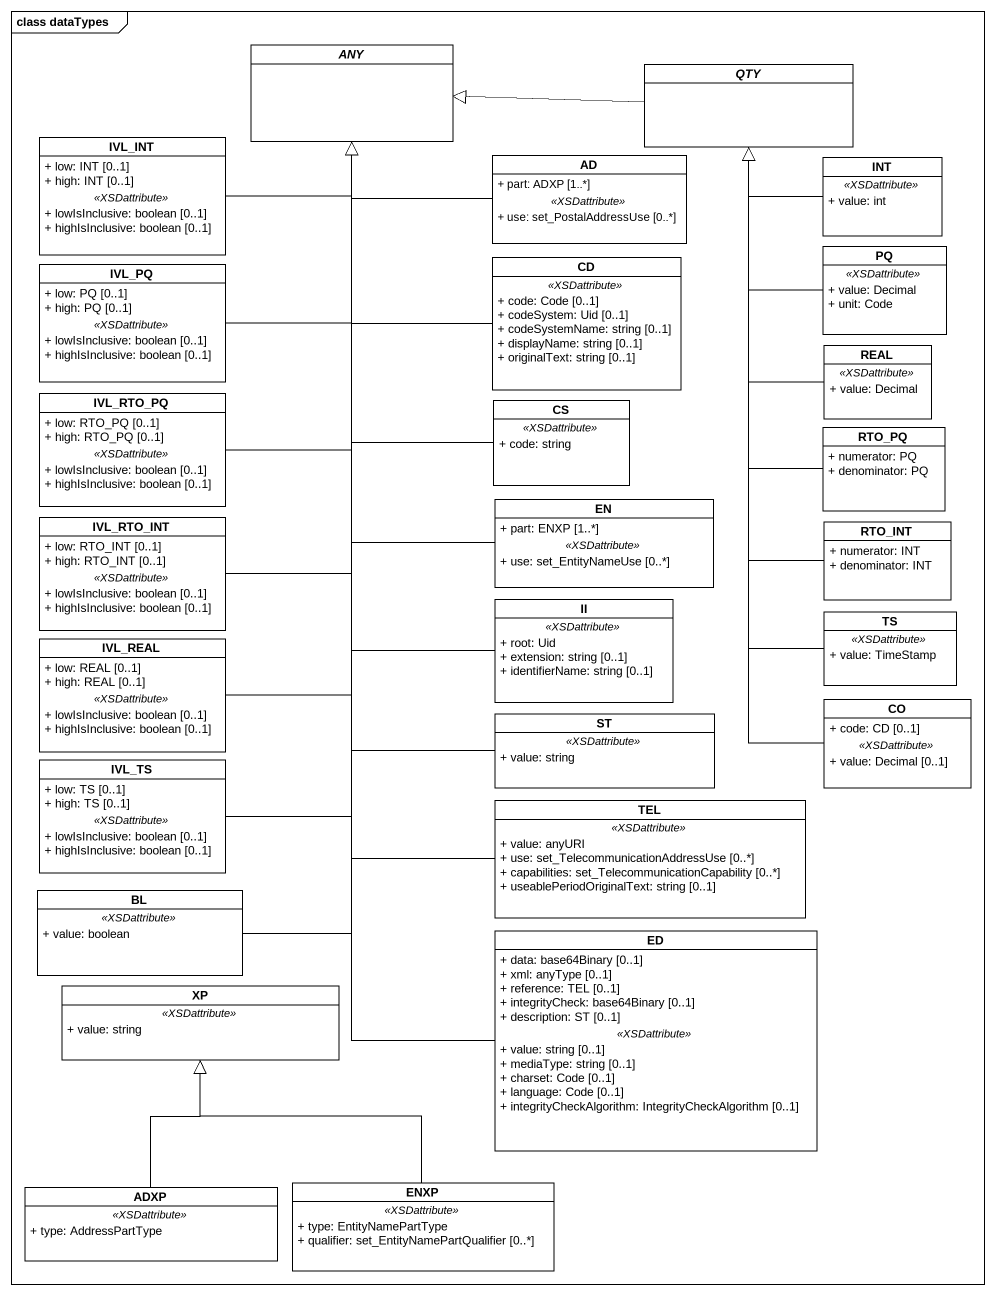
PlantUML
@startuml
mainframe class dataTypes
hide circle
hide empty members
skinparam classAttributeIconSize 0
abstract class ANY
abstract class QTY
class IVL_INT {
  + low: INT [0..1]
  + high: INT [0..1]
  .. <<XSDattribute>> ..
  + lowIsInclusive: boolean [0..1]
  + highIsInclusive: boolean [0..1]
}
class AD {
  + part: ADXP [1..*]
  .. <<XSDattribute>> ..
  + use: set_PostalAddressUse [0..*]
}
class INT {
  .. <<XSDattribute>> ..
  + value: int
}
class IVL_PQ {
  + low: PQ [0..1]
  + high: PQ [0..1]
  .. <<XSDattribute>> ..
  + lowIsInclusive: boolean [0..1]
  + highIsInclusive: boolean [0..1]
}
class CD {
  .. <<XSDattribute>> ..
  + code: Code [0..1]
  + codeSystem: Uid [0..1]
  + codeSystemName: string [0..1]
  + displayName: string [0..1]
  + originalText: string [0..1]
}
class PQ {
  .. <<XSDattribute>> ..
  + value: Decimal
  + unit: Code
}
class REAL {
  .. <<XSDattribute>> ..
  + value: Decimal
}
class IVL_RTO_PQ {
  + low: RTO_PQ [0..1]
  + high: RTO_PQ [0..1]
  .. <<XSDattribute>> ..
  + lowIsInclusive: boolean [0..1]
  + highIsInclusive: boolean [0..1]
}
class CS {
  .. <<XSDattribute>> ..
  + code: string
}
class RTO_PQ {
  + numerator: PQ
  + denominator: PQ
}
class IVL_RTO_INT {
  + low: RTO_INT [0..1]
  + high: RTO_INT [0..1]
  .. <<XSDattribute>> ..
  + lowIsInclusive: boolean [0..1]
  + highIsInclusive: boolean [0..1]
}
class EN {
  + part: ENXP [1..*]
  .. <<XSDattribute>> ..
  + use: set_EntityNameUse [0..*]
}
class RTO_INT {
  + numerator: INT
  + denominator: INT
}
class II {
  .. <<XSDattribute>> ..
  + root: Uid
  + extension: string [0..1]
  + identifierName: string [0..1]
}
class TS {
  .. <<XSDattribute>> ..
  + value: TimeStamp
}
class IVL_REAL {
  + low: REAL [0..1]
  + high: REAL [0..1]
  .. <<XSDattribute>> ..
  + lowIsInclusive: boolean [0..1]
  + highIsInclusive: boolean [0..1]
}
class ST {
  .. <<XSDattribute>> ..
  + value: string
}
class CO {
  + code: CD [0..1]
  .. <<XSDattribute>> ..
  + value: Decimal [0..1]
}
class IVL_TS {
  + low: TS [0..1]
  + high: TS [0..1]
  .. <<XSDattribute>> ..
  + lowIsInclusive: boolean [0..1]
  + highIsInclusive: boolean [0..1]
}
class TEL {
  .. <<XSDattribute>> ..
  + value: anyURI
  + use: set_TelecommunicationAddressUse [0..*]
  + capabilities: set_TelecommunicationCapability [0..*]
  + useablePeriodOriginalText: string [0..1]
}
class BL {
  .. <<XSDattribute>> ..
  + value: boolean
}
class ED {
  + data: base64Binary [0..1]
  + xml: anyType [0..1]
  + reference: TEL [0..1]
  + integrityCheck: base64Binary [0..1]
  + description: ST [0..1]
  .. <<XSDattribute>> ..
  + value: string [0..1]
  + mediaType: string [0..1]
  + charset: Code [0..1]
  + language: Code [0..1]
  + integrityCheckAlgorithm: IntegrityCheckAlgorithm [0..1]
}
class XP {
  .. <<XSDattribute>> ..
  + value: string
}
class ADXP {
  .. <<XSDattribute>> ..
  + type: AddressPartType
}
class ENXP {
  .. <<XSDattribute>> ..
  + type: EntityNamePartType
  + qualifier: set_EntityNamePartQualifier [0..*]
}
QTY -left-|> ANY
IVL_INT -right-|> ANY
AD -left-|> ANY
INT -up-|> QTY
IVL_PQ -up-|> ANY
CD -up-|> ANY
PQ -up-|> QTY
REAL -up-|> QTY
IVL_RTO_PQ -up-|> ANY
CS -up-|> ANY
RTO_PQ -up-|> QTY
IVL_RTO_INT -up-|> ANY
EN -up-|> ANY
RTO_INT -up-|> QTY
II -up-|> ANY
TS -up-|> QTY
IVL_REAL -up-|> ANY
ST -up-|> ANY
CO -up-|> QTY
IVL_TS -up-|> ANY
TEL -up-|> ANY
BL -up-|> ANY
ED -up-|> ANY
ADXP -up-|> XP
ENXP -up-|> XP
@enduml
